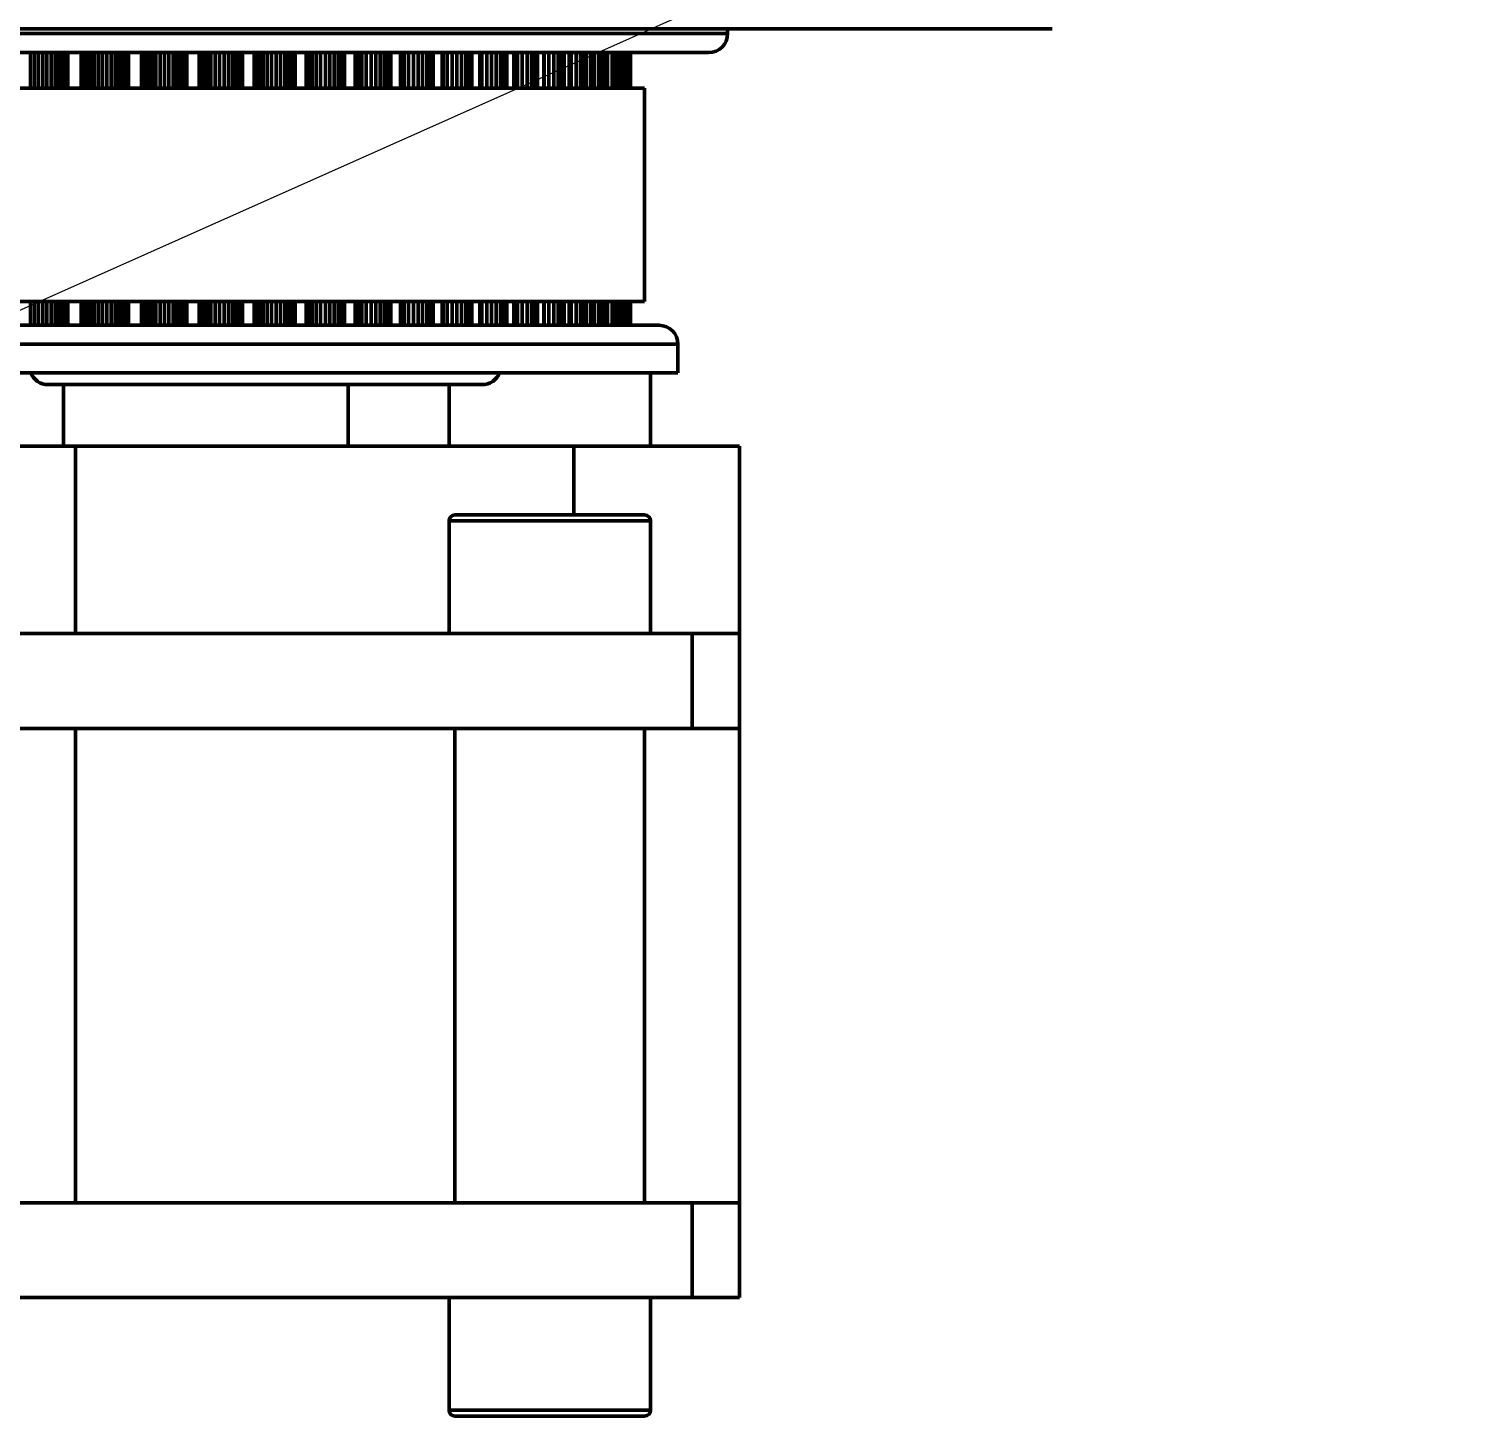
# Model space of a CAD drawing. Header units: millimetres. Extents: x -419 to 9215, y 1224 to 3301.
# Drawn here: x 372.9 to 433.9, y 2908.5 to 2967 of the extents above; entities that cross this region are included whole.
import ezdxf

# ---------------------------------------------------------------- set-up
doc = ezdxf.new("R2010")
doc.units = ezdxf.units.MM
doc.layers.add('Net 0.35', color=20, linetype='Continuous', lineweight=35)
doc.layers.add('Net 0.7', color=7, linetype='Continuous', lineweight=70)
doc.styles.get("Standard").update_dxf_attribs({"font": 'arial.ttf'})
doc.dimstyles.new('SLDDIMSTYLE0', dxfattribs={"dimtxt": 0.18, "dimasz": 3.302, "dimexe": 0, "dimexo": 0.0625, "dimgap": 0, "dimtad": 0, "dimtih": 1, "dimtoh": 1, "dimdec": 0, "dimrnd": 1e-09, "dimzin": 0, "dimdsep": 46, "dimtxsty": 'Standard', "dimsah": 1, "dimcen": 0.09, "dimadec": 0, "dimazin": 0, "dimtfac": 3.302, "dimtdec": 0, "dimtofl": 0, "dimtmove": 0, "dimatfit": 3, "dimfxl": 1, "dimfrac": 2, "dimtolj": 1, "dimtzin": 0, "dimarcsym": 0})

msp = doc.modelspace()

# ---------------------------------------------------------------- linework, layer by layer
at = {"layer": 'Net 0.7', "color": 7, "linetype": 'Continuous', "lineweight": 70}
for p, q in [((296.312, 2967.02), (411.101, 2967.02)), ((402.416, 2966.82), (402.416, 2967.02)), ((411.101, 2967.02), (416.1, 2967.02)), ((304.216, 2966.02), (401.616, 2966.02)), ((373.023, 2966.02), (373.023, 2964.52)), ((373.183, 2966.02), (373.183, 2964.52)), ((373.354, 2966.02), (373.354, 2964.52)), ((373.531, 2966.02), (373.531, 2964.52)), ((373.712, 2966.02), (373.712, 2964.52)), ((373.892, 2966.02), (373.892, 2964.52)), ((374.053, 2966.02), (374.053, 2964.52)), ((374.198, 2966.02), (374.198, 2964.52)), ((374.32, 2966.02), (374.32, 2964.52)), ((374.377, 2966.02), (374.377, 2964.52)), ((374.442, 2966.02), (374.442, 2964.52)), ((374.513, 2966.02), (374.513, 2964.52)), ((374.587, 2964.52), (374.587, 2966.02)), ((375.159, 2966.02), (375.159, 2964.52)), ((375.217, 2966.02), (375.217, 2964.52)), ((375.25, 2966.02), (375.25, 2964.52)), ((375.261, 2966.02), (375.261, 2964.52)), ((375.297, 2966.02), (375.297, 2964.52)), ((375.416, 2966.02), (375.416, 2964.52)), ((375.556, 2966.02), (375.556, 2964.52)), ((375.712, 2966.02), (375.712, 2964.52)), ((375.88, 2966.02), (375.88, 2964.52)), ((376.056, 2966.02), (376.056, 2964.52)), ((376.239, 2966.02), (376.239, 2964.52)), ((376.425, 2966.02), (376.425, 2964.52)), ((376.594, 2966.02), (376.594, 2964.52)), ((376.747, 2966.02), (376.747, 2964.52)), ((376.879, 2966.02), (376.879, 2964.52)), ((376.94, 2966.02), (376.94, 2964.52)), ((377.007, 2966.02), (377.007, 2964.52)), ((377.078, 2966.02), (377.078, 2964.52)), ((377.15, 2964.52), (377.15, 2966.02)), ((377.7, 2966.02), (377.7, 2964.52)), ((377.754, 2966.02), (377.754, 2964.52)), ((377.784, 2966.02), (377.784, 2964.52)), ((377.79, 2966.02), (377.79, 2964.52)), ((377.859, 2966.02), (377.859, 2964.52)), ((377.992, 2966.02), (377.992, 2964.52)), ((378.143, 2966.02), (378.143, 2964.52)), ((378.307, 2966.02), (378.307, 2964.52)), ((378.483, 2966.02), (378.483, 2964.52)), ((378.667, 2966.02), (378.667, 2964.52)), ((378.858, 2966.02), (378.858, 2964.52)), ((379.034, 2966.02), (379.034, 2964.52)), ((379.195, 2966.02), (379.195, 2964.52)), ((379.336, 2966.02), (379.336, 2964.52)), ((379.4, 2966.02), (379.4, 2964.52)), ((379.468, 2966.02), (379.468, 2964.52)), ((379.539, 2966.02), (379.539, 2964.52)), ((379.609, 2964.52), (379.609, 2966.02)), ((380.135, 2966.02), (380.135, 2964.52)), ((380.186, 2966.02), (380.186, 2964.52)), ((380.211, 2966.02), (380.211, 2964.52)), ((380.212, 2966.02), (380.212, 2964.52)), ((380.321, 2966.02), (380.321, 2964.52)), ((380.465, 2966.02), (380.465, 2964.52)), ((380.626, 2966.02), (380.626, 2964.52)), ((380.799, 2966.02), (380.799, 2964.52)), ((380.984, 2966.02), (380.984, 2964.52)), ((381.18, 2966.02), (381.18, 2964.52)), ((381.361, 2966.02), (381.361, 2964.52)), ((381.53, 2966.02), (381.53, 2964.52)), ((381.68, 2966.02), (381.68, 2964.52)), ((381.747, 2966.02), (381.747, 2964.52)), ((381.816, 2966.02), (381.816, 2964.52)), ((381.886, 2966.02), (381.886, 2964.52)), ((381.954, 2964.52), (381.954, 2966.02)), ((382.454, 2966.02), (382.454, 2964.52)), ((382.501, 2966.02), (382.501, 2964.52)), ((382.522, 2966.02), (382.522, 2964.52)), ((382.532, 2966.02), (382.532, 2964.52)), ((382.67, 2966.02), (382.67, 2964.52)), ((382.826, 2966.02), (382.826, 2964.52)), ((382.997, 2966.02), (382.997, 2964.52)), ((383.181, 2966.02), (383.181, 2964.52)), ((383.381, 2966.02), (383.381, 2964.52)), ((383.567, 2966.02), (383.567, 2964.52)), ((383.743, 2966.02), (383.743, 2964.52)), ((383.9, 2966.02), (383.9, 2964.52)), ((383.97, 2966.02), (383.97, 2964.52)), ((384.04, 2966.02), (384.04, 2964.52)), ((384.11, 2966.02), (384.11, 2964.52)), ((384.175, 2964.52), (384.175, 2966.02)), ((384.646, 2966.02), (384.646, 2964.52)), ((384.689, 2966.02), (384.689, 2964.52)), ((384.705, 2966.02), (384.705, 2964.52)), ((384.748, 2966.02), (384.748, 2964.52)), ((384.899, 2966.02), (384.899, 2964.52)), ((385.066, 2966.02), (385.066, 2964.52)), ((385.249, 2966.02), (385.249, 2964.52)), ((385.451, 2966.02), (385.451, 2964.52)), ((385.642, 2966.02), (385.642, 2964.52)), ((385.824, 2966.02), (385.824, 2964.52)), ((385.988, 2966.02), (385.988, 2964.52)), ((386.06, 2966.02), (386.06, 2964.52)), ((386.131, 2966.02), (386.131, 2964.52)), ((386.199, 2966.02), (386.199, 2964.52)), ((386.262, 2964.52), (386.262, 2966.02)), ((386.702, 2966.02), (386.702, 2964.52)), ((386.741, 2966.02), (386.741, 2964.52)), ((386.753, 2966.02), (386.753, 2964.52)), ((386.834, 2966.02), (386.834, 2964.52)), ((386.997, 2966.02), (386.997, 2964.52)), ((387.178, 2966.02), (387.178, 2964.52)), ((387.382, 2966.02), (387.382, 2964.52)), ((387.577, 2966.02), (387.577, 2964.52)), ((387.763, 2966.02), (387.763, 2964.52)), ((387.934, 2966.02), (387.934, 2964.52)), ((388.008, 2966.02), (388.008, 2964.52)), ((388.079, 2966.02), (388.079, 2964.52)), ((388.147, 2966.02), (388.147, 2964.52)), ((388.206, 2964.52), (388.206, 2966.02)), ((388.614, 2966.02), (388.614, 2964.52)), ((388.648, 2966.02), (388.648, 2964.52)), ((388.655, 2966.02), (388.655, 2964.52)), ((388.782, 2966.02), (388.782, 2964.52)), ((388.96, 2966.02), (388.96, 2964.52)), ((389.166, 2966.02), (389.166, 2964.52)), ((389.363, 2966.02), (389.363, 2964.52)), ((389.554, 2966.02), (389.554, 2964.52)), ((389.731, 2966.02), (389.731, 2964.52)), ((389.806, 2966.02), (389.806, 2964.52)), ((389.877, 2966.02), (389.877, 2964.52)), ((389.943, 2966.02), (389.943, 2964.52)), ((389.999, 2964.52), (389.999, 2966.02)), ((390.373, 2966.02), (390.373, 2964.52)), ((390.402, 2966.02), (390.402, 2964.52)), ((390.405, 2966.02), (390.405, 2964.52)), ((390.413, 2966.02), (390.413, 2964.52)), ((390.588, 2966.02), (390.588, 2964.52)), ((390.794, 2966.02), (390.794, 2964.52)), ((390.993, 2966.02), (390.993, 2964.52)), ((391.187, 2966.02), (391.187, 2964.52)), ((391.369, 2966.02), (391.369, 2964.52)), ((391.446, 2966.02), (391.446, 2964.52)), ((391.517, 2966.02), (391.517, 2964.52)), ((391.581, 2966.02), (391.581, 2964.52)), ((391.634, 2964.52), (391.634, 2966.02)), ((391.971, 2966.02), (391.971, 2964.52)), ((391.996, 2966.02), (391.996, 2964.52)), ((392.055, 2966.02), (392.055, 2964.52)), ((392.26, 2966.02), (392.26, 2964.52)), ((392.46, 2966.02), (392.46, 2964.52)), ((392.657, 2966.02), (392.657, 2964.52)), ((392.843, 2966.02), (392.843, 2964.52)), ((392.921, 2966.02), (392.921, 2964.52)), ((392.991, 2966.02), (392.991, 2964.52)), ((393.053, 2966.02), (393.053, 2964.52)), ((393.102, 2964.52), (393.102, 2966.02)), ((393.402, 2966.02), (393.402, 2964.52)), ((393.422, 2966.02), (393.422, 2964.52)), ((393.557, 2966.02), (393.557, 2964.52)), ((393.758, 2966.02), (393.758, 2964.52)), ((393.957, 2966.02), (393.957, 2964.52)), ((394.146, 2966.02), (394.146, 2964.52)), ((394.225, 2966.02), (394.225, 2964.52)), ((394.294, 2966.02), (394.294, 2964.52)), ((394.353, 2966.02), (394.353, 2964.52)), ((394.398, 2964.52), (394.398, 2966.02)), ((394.66, 2966.02), (394.66, 2964.52)), ((394.675, 2966.02), (394.675, 2964.52)), ((394.681, 2966.02), (394.681, 2964.52)), ((394.88, 2966.02), (394.88, 2964.52)), ((395.081, 2966.02), (395.081, 2964.52)), ((395.273, 2966.02), (395.273, 2964.52)), ((395.352, 2966.02), (395.352, 2964.52)), ((395.42, 2966.02), (395.42, 2964.52)), ((395.476, 2966.02), (395.476, 2964.52)), ((395.517, 2964.52), (395.517, 2966.02)), ((395.739, 2966.02), (395.739, 2964.52)), ((395.749, 2966.02), (395.749, 2964.52)), ((395.824, 2966.02), (395.824, 2964.52)), ((396.024, 2966.02), (396.024, 2964.52)), ((396.218, 2966.02), (396.218, 2964.52)), ((396.297, 2966.02), (396.297, 2964.52)), ((396.363, 2966.02), (396.363, 2964.52)), ((396.417, 2966.02), (396.417, 2964.52)), ((396.453, 2964.52), (396.453, 2966.02)), ((396.634, 2966.02), (396.634, 2964.52)), ((396.64, 2966.02), (396.64, 2964.52)), ((396.783, 2966.02), (396.783, 2964.52)), ((396.977, 2966.02), (396.977, 2964.52)), ((397.057, 2966.02), (397.057, 2964.52)), ((397.121, 2966.02), (397.121, 2964.52)), ((397.171, 2966.02), (397.171, 2964.52)), ((397.203, 2964.52), (397.203, 2966.02)), ((397.343, 2966.02), (397.343, 2964.52)), ((397.343, 2966.02), (397.343, 2964.52)), ((397.353, 2966.02), (397.353, 2964.52)), ((397.548, 2966.02), (397.548, 2964.52)), ((397.627, 2966.02), (397.627, 2964.52)), ((397.689, 2966.02), (397.689, 2964.52)), ((397.736, 2966.02), (397.736, 2964.52)), ((397.763, 2964.52), (397.763, 2966.02)), ((397.861, 2966.02), (397.861, 2964.52)), ((397.928, 2966.02), (397.928, 2964.52)), ((398.006, 2966.02), (398.006, 2964.52)), ((398.066, 2966.02), (398.066, 2964.52)), ((398.109, 2966.02), (398.109, 2964.52)), ((398.132, 2964.52), (398.132, 2966.02)), ((398.187, 2966.02), (398.187, 2964.52)), ((398.192, 2966.02), (398.192, 2964.52)), ((398.249, 2966.02), (398.249, 2964.52)), ((398.288, 2966.02), (398.288, 2964.52)), ((398.306, 2964.52), (398.306, 2966.02)), ((398.319, 2966.02), (398.319, 2964.52)), ((306.916, 2964.52), (398.916, 2964.52)), ((398.916, 2955.52), (398.916, 2964.52)), ((306.916, 2955.52), (398.916, 2955.52)), ((373.023, 2955.52), (373.023, 2954.52)), ((373.183, 2955.52), (373.183, 2954.52)), ((373.354, 2955.52), (373.354, 2954.52)), ((373.531, 2955.52), (373.531, 2954.52)), ((373.712, 2955.52), (373.712, 2954.52)), ((373.892, 2955.52), (373.892, 2954.52)), ((374.053, 2955.52), (374.053, 2954.52)), ((374.198, 2955.52), (374.198, 2954.52)), ((374.32, 2955.52), (374.32, 2954.52)), ((374.377, 2955.52), (374.377, 2954.52)), ((374.442, 2955.52), (374.442, 2954.52)), ((374.513, 2955.52), (374.513, 2954.52)), ((374.587, 2954.52), (374.587, 2955.52)), ((375.159, 2955.52), (375.159, 2954.52)), ((375.217, 2955.52), (375.217, 2954.52)), ((375.25, 2955.52), (375.25, 2954.52)), ((375.261, 2955.52), (375.261, 2954.52)), ((375.297, 2955.52), (375.297, 2954.52)), ((375.416, 2955.52), (375.416, 2954.52)), ((375.556, 2955.52), (375.556, 2954.52)), ((375.712, 2955.52), (375.712, 2954.52)), ((375.88, 2955.52), (375.88, 2954.52)), ((376.056, 2955.52), (376.056, 2954.52)), ((376.239, 2955.52), (376.239, 2954.52)), ((376.425, 2955.52), (376.425, 2954.52)), ((376.594, 2955.52), (376.594, 2954.52)), ((376.747, 2955.52), (376.747, 2954.52)), ((376.879, 2955.52), (376.879, 2954.52)), ((376.94, 2955.52), (376.94, 2954.52)), ((377.007, 2955.52), (377.007, 2954.52)), ((377.078, 2955.52), (377.078, 2954.52)), ((377.15, 2954.52), (377.15, 2955.52)), ((377.7, 2955.52), (377.7, 2954.52)), ((377.754, 2955.52), (377.754, 2954.52)), ((377.784, 2955.52), (377.784, 2954.52)), ((377.79, 2955.52), (377.79, 2954.52)), ((377.859, 2955.52), (377.859, 2954.52)), ((377.992, 2955.52), (377.992, 2954.52)), ((378.143, 2955.52), (378.143, 2954.52)), ((378.307, 2955.52), (378.307, 2954.52)), ((378.483, 2955.52), (378.483, 2954.52)), ((378.667, 2955.52), (378.667, 2954.52)), ((378.858, 2955.52), (378.858, 2954.52)), ((379.034, 2955.52), (379.034, 2954.52)), ((379.195, 2955.52), (379.195, 2954.52)), ((379.336, 2955.52), (379.336, 2954.52)), ((379.4, 2955.52), (379.4, 2954.52)), ((379.468, 2955.52), (379.468, 2954.52)), ((379.539, 2955.52), (379.539, 2954.52)), ((379.609, 2954.52), (379.609, 2955.52)), ((380.135, 2955.52), (380.135, 2954.52)), ((380.186, 2955.52), (380.186, 2954.52)), ((380.211, 2955.52), (380.211, 2954.52)), ((380.212, 2955.52), (380.212, 2954.52)), ((380.321, 2955.52), (380.321, 2954.52)), ((380.465, 2955.52), (380.465, 2954.52)), ((380.626, 2955.52), (380.626, 2954.52)), ((380.799, 2955.52), (380.799, 2954.52)), ((380.984, 2955.52), (380.984, 2954.52)), ((381.18, 2955.52), (381.18, 2954.52)), ((381.361, 2955.52), (381.361, 2954.52)), ((381.53, 2955.52), (381.53, 2954.52)), ((381.68, 2955.52), (381.68, 2954.52)), ((381.747, 2955.52), (381.747, 2954.52)), ((381.816, 2955.52), (381.816, 2954.52)), ((381.886, 2955.52), (381.886, 2954.52)), ((381.954, 2954.52), (381.954, 2955.52)), ((382.454, 2955.52), (382.454, 2954.52)), ((382.501, 2955.52), (382.501, 2954.52)), ((382.522, 2955.52), (382.522, 2954.52)), ((382.532, 2955.52), (382.532, 2954.52)), ((382.67, 2955.52), (382.67, 2954.52)), ((382.826, 2955.52), (382.826, 2954.52)), ((382.997, 2955.52), (382.997, 2954.52)), ((383.181, 2955.52), (383.181, 2954.52)), ((383.381, 2955.52), (383.381, 2954.52)), ((383.567, 2955.52), (383.567, 2954.52)), ((383.743, 2955.52), (383.743, 2954.52)), ((383.9, 2955.52), (383.9, 2954.52)), ((383.97, 2955.52), (383.97, 2954.52)), ((384.04, 2955.52), (384.04, 2954.52)), ((384.11, 2955.52), (384.11, 2954.52)), ((384.175, 2954.52), (384.175, 2955.52)), ((384.646, 2955.52), (384.646, 2954.52)), ((384.689, 2955.52), (384.689, 2954.52)), ((384.705, 2955.52), (384.705, 2954.52)), ((384.748, 2955.52), (384.748, 2954.52)), ((384.899, 2955.52), (384.899, 2954.52)), ((385.066, 2955.52), (385.066, 2954.52)), ((385.249, 2955.52), (385.249, 2954.52)), ((385.451, 2955.52), (385.451, 2954.52)), ((385.642, 2955.52), (385.642, 2954.52)), ((385.824, 2955.52), (385.824, 2954.52)), ((385.988, 2955.52), (385.988, 2954.52)), ((386.06, 2955.52), (386.06, 2954.52)), ((386.131, 2955.52), (386.131, 2954.52)), ((386.199, 2955.52), (386.199, 2954.52)), ((386.262, 2954.52), (386.262, 2955.52)), ((386.702, 2955.52), (386.702, 2954.52)), ((386.741, 2955.52), (386.741, 2954.52)), ((386.753, 2955.52), (386.753, 2954.52)), ((386.834, 2955.52), (386.834, 2954.52)), ((386.997, 2955.52), (386.997, 2954.52)), ((387.178, 2955.52), (387.178, 2954.52)), ((387.382, 2955.52), (387.382, 2954.52)), ((387.577, 2955.52), (387.577, 2954.52)), ((387.763, 2955.52), (387.763, 2954.52)), ((387.934, 2955.52), (387.934, 2954.52)), ((388.008, 2955.52), (388.008, 2954.52)), ((388.079, 2955.52), (388.079, 2954.52)), ((388.147, 2955.52), (388.147, 2954.52)), ((388.206, 2954.52), (388.206, 2955.52)), ((388.614, 2955.52), (388.614, 2954.52)), ((388.648, 2955.52), (388.648, 2954.52)), ((388.655, 2955.52), (388.655, 2954.52)), ((388.782, 2955.52), (388.782, 2954.52)), ((388.96, 2955.52), (388.96, 2954.52)), ((389.166, 2955.52), (389.166, 2954.52)), ((389.363, 2955.52), (389.363, 2954.52)), ((389.554, 2955.52), (389.554, 2954.52)), ((389.731, 2955.52), (389.731, 2954.52)), ((389.806, 2955.52), (389.806, 2954.52)), ((389.877, 2955.52), (389.877, 2954.52)), ((389.943, 2955.52), (389.943, 2954.52)), ((389.999, 2954.52), (389.999, 2955.52)), ((390.373, 2955.52), (390.373, 2954.52)), ((390.402, 2955.52), (390.402, 2954.52)), ((390.405, 2955.52), (390.405, 2954.52)), ((390.413, 2955.52), (390.413, 2954.52)), ((390.588, 2955.52), (390.588, 2954.52)), ((390.794, 2955.52), (390.794, 2954.52)), ((390.993, 2955.52), (390.993, 2954.52)), ((391.187, 2955.52), (391.187, 2954.52)), ((391.369, 2955.52), (391.369, 2954.52)), ((391.446, 2955.52), (391.446, 2954.52)), ((391.517, 2955.52), (391.517, 2954.52)), ((391.581, 2955.52), (391.581, 2954.52)), ((391.634, 2954.52), (391.634, 2955.52)), ((391.971, 2955.52), (391.971, 2954.52)), ((391.996, 2955.52), (391.996, 2954.52)), ((392.055, 2955.52), (392.055, 2954.52)), ((392.26, 2955.52), (392.26, 2954.52)), ((392.46, 2955.52), (392.46, 2954.52)), ((392.657, 2955.52), (392.657, 2954.52)), ((392.843, 2955.52), (392.843, 2954.52)), ((392.921, 2955.52), (392.921, 2954.52)), ((392.991, 2955.52), (392.991, 2954.52)), ((393.053, 2955.52), (393.053, 2954.52)), ((393.102, 2954.52), (393.102, 2955.52)), ((393.402, 2955.52), (393.402, 2954.52)), ((393.422, 2955.52), (393.422, 2954.52)), ((393.557, 2955.52), (393.557, 2954.52)), ((393.758, 2955.52), (393.758, 2954.52)), ((393.957, 2955.52), (393.957, 2954.52)), ((394.146, 2955.52), (394.146, 2954.52)), ((394.225, 2955.52), (394.225, 2954.52)), ((394.294, 2955.52), (394.294, 2954.52)), ((394.353, 2955.52), (394.353, 2954.52)), ((394.398, 2954.52), (394.398, 2955.52)), ((394.66, 2955.52), (394.66, 2954.52)), ((394.675, 2955.52), (394.675, 2954.52)), ((394.681, 2955.52), (394.681, 2954.52)), ((394.88, 2955.52), (394.88, 2954.52)), ((395.081, 2955.52), (395.081, 2954.52)), ((395.273, 2955.52), (395.273, 2954.52)), ((395.352, 2955.52), (395.352, 2954.52)), ((395.42, 2955.52), (395.42, 2954.52)), ((395.476, 2955.52), (395.476, 2954.52)), ((395.517, 2954.52), (395.517, 2955.52)), ((395.739, 2955.52), (395.739, 2954.52)), ((395.749, 2955.52), (395.749, 2954.52)), ((395.824, 2955.52), (395.824, 2954.52)), ((396.024, 2955.52), (396.024, 2954.52)), ((396.218, 2955.52), (396.218, 2954.52)), ((396.297, 2955.52), (396.297, 2954.52)), ((396.363, 2955.52), (396.363, 2954.52)), ((396.417, 2955.52), (396.417, 2954.52)), ((396.453, 2954.52), (396.453, 2955.52)), ((396.634, 2955.52), (396.634, 2954.52)), ((396.64, 2955.52), (396.64, 2954.52)), ((396.783, 2955.52), (396.783, 2954.52)), ((396.977, 2955.52), (396.977, 2954.52)), ((397.057, 2955.52), (397.057, 2954.52)), ((397.121, 2955.52), (397.121, 2954.52)), ((397.171, 2955.52), (397.171, 2954.52)), ((397.203, 2954.52), (397.203, 2955.52)), ((397.343, 2955.52), (397.343, 2954.52)), ((397.343, 2955.52), (397.343, 2954.52)), ((397.353, 2955.52), (397.353, 2954.52)), ((397.548, 2955.52), (397.548, 2954.52)), ((397.627, 2955.52), (397.627, 2954.52)), ((397.689, 2955.52), (397.689, 2954.52)), ((397.736, 2955.52), (397.736, 2954.52)), ((397.763, 2954.52), (397.763, 2955.52)), ((397.861, 2955.52), (397.861, 2954.52)), ((397.928, 2955.52), (397.928, 2954.52)), ((398.006, 2955.52), (398.006, 2954.52)), ((398.066, 2955.52), (398.066, 2954.52)), ((398.109, 2955.52), (398.109, 2954.52)), ((398.132, 2954.52), (398.132, 2955.52)), ((398.187, 2955.52), (398.187, 2954.52)), ((398.192, 2955.52), (398.192, 2954.52)), ((398.249, 2955.52), (398.249, 2954.52)), ((398.288, 2955.52), (398.288, 2954.52)), ((398.306, 2954.52), (398.306, 2955.52)), ((398.319, 2955.52), (398.319, 2954.52)), ((399.522, 2954.52), (353.562, 2954.52)), ((400.322, 2952.52), (400.322, 2953.72)), ((400.322, 2952.52), (353.573, 2952.52)), ((399.166, 2949.42), (399.166, 2952.52)), ((373.763, 2952.02), (383.04, 2952.02)), ((374.416, 2952.02), (374.416, 2949.42)), ((383.04, 2952.02), (392.062, 2952.02)), ((386.416, 2952.02), (386.416, 2949.42)), ((390.666, 2952.02), (390.666, 2949.42)), ((374.916, 2949.42), (364.916, 2949.42)), ((374.916, 2941.52), (374.916, 2949.42)), ((395.928, 2949.42), (374.916, 2949.42)), ((402.916, 2949.42), (395.928, 2949.42)), ((402.916, 2941.52), (402.916, 2949.42)), ((390.666, 2946.27), (390.666, 2941.52)), ((390.916, 2946.52), (398.916, 2946.52)), ((399.166, 2941.52), (399.166, 2946.27)), ((304.916, 2941.52), (400.916, 2941.52)), ((400.916, 2937.52), (400.916, 2941.52)), ((400.916, 2941.52), (402.916, 2941.52)), ((402.916, 2941.52), (402.916, 2937.52)), ((304.916, 2937.52), (400.916, 2937.52)), ((374.916, 2917.52), (374.916, 2937.52)), ((390.916, 2937.52), (390.916, 2917.52)), ((398.916, 2917.52), (398.916, 2937.52)), ((402.916, 2937.52), (400.916, 2937.52)), ((402.916, 2937.52), (402.916, 2917.52)), ((304.916, 2917.52), (400.916, 2917.52)), ((400.916, 2913.52), (400.916, 2917.52)), ((400.916, 2917.52), (402.916, 2917.52)), ((402.916, 2917.52), (402.916, 2913.52)), ((304.916, 2913.52), (400.916, 2913.52)), ((390.666, 2913.52), (390.666, 2908.77)), ((399.166, 2908.77), (399.166, 2913.52)), ((402.916, 2913.52), (400.916, 2913.52)), ((398.916, 2908.52), (390.916, 2908.52))]:
    msp.add_line(p, q, dxfattribs=at)
at = {"layer": 'Net 0.7', "color": 8, "linetype": 'Continuous', "lineweight": 70}
for p, q in [((402.416, 2966.82), (303.416, 2966.82)), ((353.573, 2953.72), (400.322, 2953.72)), ((395.928, 2949.42), (395.928, 2946.52)), ((399.166, 2946.27), (390.666, 2946.27)), ((390.666, 2908.77), (399.166, 2908.77))]:
    msp.add_line(p, q, dxfattribs=at)
at = {"layer": 'Net 0.7', "color": 7, "linetype": 'Continuous', "lineweight": 70}
for centre, radius, start, end in [((401.616, 2966.82), 0.8, 270, 0), ((399.522, 2953.72), 0.8, 0, 90), ((373.763, 2952.82), 0.8, 202.02431, 270), ((392.063, 2952.82), 0.8, 270, 337.97569), ((390.916, 2946.27), 0.25, 90, 180), ((398.916, 2946.27), 0.25, 0, 90), ((390.916, 2908.77), 0.25, 180, 270), ((398.916, 2908.77), 0.25, 270, 0)]:
    msp.add_arc(centre, radius, start, end, dxfattribs=at)

# ---------------------------------------------------------------- leaders
at = {"layer": 'Net 0.35'}
msp.add_leader([(362.168, 2950.52), (433.854, 2982.488)], dimstyle='SLDDIMSTYLE0', dxfattribs=at)

doc.saveas('drawing.dxf')
